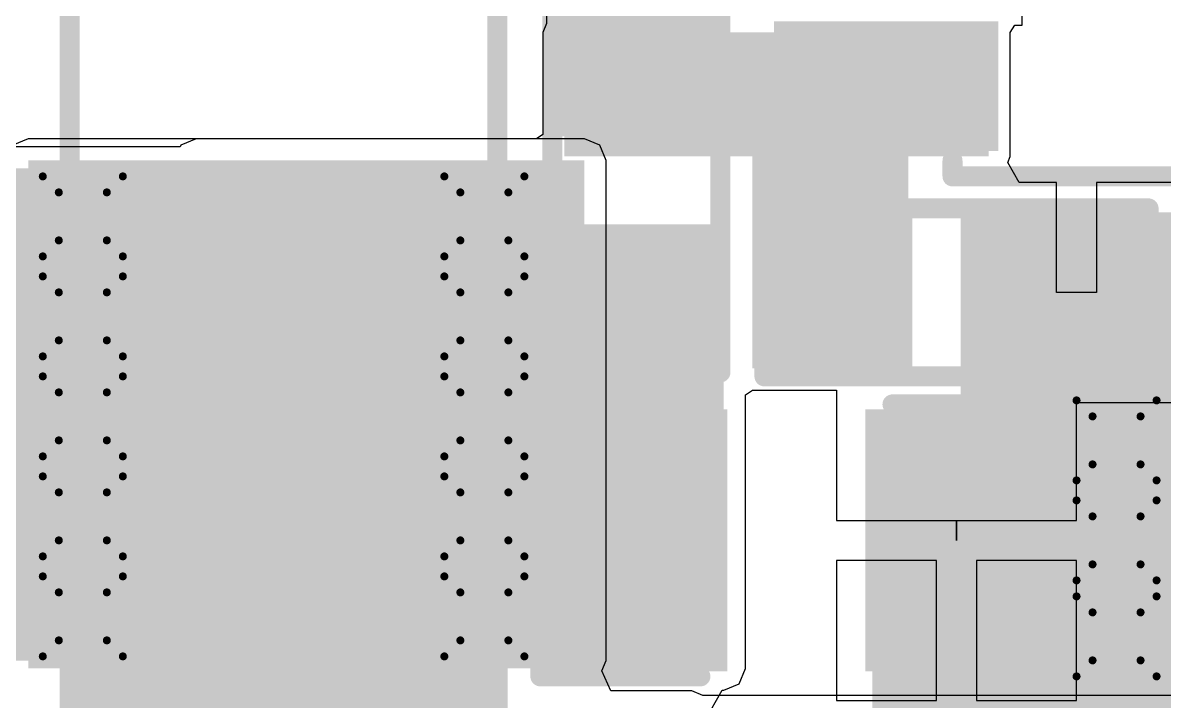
# Model space of a CAD drawing. Header units: inches. Extents: x -0.3 to 9.9, y -0.4 to 5.
# Drawn here: x 0.7167 to 1.0019, y 0.4068 to 0.5764 of the extents above; entities that cross this region are included whole.
import ezdxf

# ---------------------------------------------------------------- set-up
doc = ezdxf.new("R2010")
doc.units = ezdxf.units.IN
doc.header["$MEASUREMENT"] = 0
for name, color, linetype in [('Bottom Layer', 5, 'Continuous'), ('Bottom Solder', 6, 'Continuous'), ('Drill Drawing', 1, 'Continuous'), ('Top Layer', 1, 'Continuous'), ('Top Overlay', 2, 'Continuous'), ('Top Paste', 8, 'Continuous'), ('Top Solder', 216, 'Continuous'), ('Via Holes', 16, 'Continuous')]:
    doc.layers.add(name, color=color, linetype=linetype)

# ---------------------------------------------------------------- blocks, each defined once
blk = doc.blocks.new('C___0805_43')
at = {"layer": 'Top Layer'}
for points in [[(-0.06, 0.03), (-0.02, 0.03), (-0.02, -0.03), (-0.06, -0.03)], [(0.02, 0.03), (0.06, 0.03), (0.06, -0.03), (0.02, -0.03)]]:
    blk.add_hatch(color=1, dxfattribs=at).paths.add_polyline_path(points)
at = {"layer": 'Top Paste'}
for points in [[(-0.06, 0.03), (-0.02, 0.03), (-0.02, -0.03), (-0.06, -0.03)], [(0.02, 0.03), (0.06, 0.03), (0.06, -0.03), (0.02, -0.03)]]:
    blk.add_hatch(color=8, dxfattribs=at).paths.add_polyline_path(points)
at = {"layer": 'Top Solder'}
for points in [[(-0.06276, 0.03276), (-0.01724, 0.03276), (-0.01724, -0.03276), (-0.06276, -0.03276)], [(0.01724, 0.03276), (0.06276, 0.03276), (0.06276, -0.03276), (0.01724, -0.03276)]]:
    blk.add_hatch(color=216, dxfattribs=at).paths.add_polyline_path(points)
at = {"layer": 'Top Overlay', "const_width": 0.005}
for points in [[(-0.024, 0.034), (-0.064, 0.034)], [(-0.064, 0.034), (-0.064, -0.034)], [(0.064, 0.034), (0.024, 0.034)], [(0.064, 0.034), (0.064, -0.034)], [(-0.024, -0.034), (-0.064, -0.034)], [(0.064, -0.034), (0.024, -0.034)]]:
    blk.add_lwpolyline(points, dxfattribs=at)
at = {"layer": 'Top Overlay', "const_width": 0.0025}
for points in [[(-0.06525, 0.034, 1), (-0.06275, 0.034, 1)], [(-0.06525, 0.034, 1), (-0.06275, 0.034, 1)], [(-0.02525, 0.034, 1), (-0.02275, 0.034, 1)], [(0.02275, 0.034, 1), (0.02525, 0.034, 1)], [(0.06275, 0.034, 1), (0.06525, 0.034, 1)], [(0.06275, 0.034, 1), (0.06525, 0.034, 1)], [(-0.06525, -0.034, 1), (-0.06275, -0.034, 1)], [(-0.06525, -0.034, 1), (-0.06275, -0.034, 1)], [(-0.02525, -0.034, 1), (-0.02275, -0.034, 1)], [(0.02275, -0.034, 1), (0.02525, -0.034, 1)], [(0.06275, -0.034, 1), (0.06525, -0.034, 1)], [(0.06275, -0.034, 1), (0.06525, -0.034, 1)]]:
    blk.add_lwpolyline(points, format="xyb", close=True, dxfattribs=at)
blk = doc.blocks.new('SOT_23_6_57')
at = {"layer": 'Top Layer'}
for points in [[(-0.07559, 0.04961), (-0.02756, 0.04961), (-0.02756, 0.0252), (-0.07559, 0.0252)], [(0.02756, 0.04961), (0.07559, 0.04961), (0.07559, 0.0252), (0.02756, 0.0252)], [(-0.07559, 0.0122), (-0.02756, 0.0122), (-0.02756, -0.0122), (-0.07559, -0.0122)], [(0.02756, 0.0122), (0.07559, 0.0122), (0.07559, -0.0122), (0.02756, -0.0122)], [(-0.07559, -0.0252), (-0.02756, -0.0252), (-0.02756, -0.04961), (-0.07559, -0.04961)], [(0.02756, -0.0252), (0.07559, -0.0252), (0.07559, -0.04961), (0.02756, -0.04961)]]:
    blk.add_hatch(color=1, dxfattribs=at).paths.add_polyline_path(points)
at = {"layer": 'Top Paste'}
for points in [[(-0.07559, 0.04961), (-0.02756, 0.04961), (-0.02756, 0.0252), (-0.07559, 0.0252)], [(0.02756, 0.04961), (0.07559, 0.04961), (0.07559, 0.0252), (0.02756, 0.0252)], [(-0.07559, 0.0122), (-0.02756, 0.0122), (-0.02756, -0.0122), (-0.07559, -0.0122)], [(0.02756, 0.0122), (0.07559, 0.0122), (0.07559, -0.0122), (0.02756, -0.0122)], [(-0.07559, -0.0252), (-0.02756, -0.0252), (-0.02756, -0.04961), (-0.07559, -0.04961)], [(0.02756, -0.0252), (0.07559, -0.0252), (0.07559, -0.04961), (0.02756, -0.04961)]]:
    blk.add_hatch(color=8, dxfattribs=at).paths.add_polyline_path(points)
at = {"layer": 'Top Solder'}
for points in [[(-0.07959, 0.05361), (-0.02356, 0.05361), (-0.02356, 0.0212), (-0.07959, 0.0212)], [(0.02356, 0.05361), (0.07959, 0.05361), (0.07959, 0.0212), (0.02356, 0.0212)], [(-0.07959, 0.0162), (-0.02356, 0.0162), (-0.02356, -0.0162), (-0.07959, -0.0162)], [(0.02356, 0.0162), (0.07959, 0.0162), (0.07959, -0.0162), (0.02356, -0.0162)], [(-0.07959, -0.0212), (-0.02356, -0.0212), (-0.02356, -0.05361), (-0.07959, -0.05361)], [(0.02356, -0.0212), (0.07959, -0.0212), (0.07959, -0.05361), (0.02356, -0.05361)]]:
    blk.add_hatch(color=216, dxfattribs=at).paths.add_polyline_path(points)
at = {"layer": 'Top Overlay', "const_width": 0.005}
for points in [[(-0.035, 0.06), (0.034, 0.06)], [(-0.035, 0.05606), (-0.035, 0.06)], [(0.034, 0.05606), (0.034, 0.06)], [(-0.086, 0.043), (-0.081, 0.038)], [(-0.086, 0.033), (-0.086, 0.043)], [(-0.086, 0.033), (-0.081, 0.038)], [(-0.035, -0.06), (-0.035, -0.05606)], [(0.034, -0.06), (0.034, -0.05606)], [(-0.035, -0.06), (0.034, -0.06)]]:
    blk.add_lwpolyline(points, dxfattribs=at)
at = {"layer": 'Top Overlay', "const_width": 0.0025}
for points in [[(-0.03625, 0.06, 1), (-0.03375, 0.06, 1)], [(-0.03625, 0.06, 1), (-0.03375, 0.06, 1)], [(0.03275, 0.06, 1), (0.03525, 0.06, 1)], [(0.03275, 0.06, 1), (0.03525, 0.06, 1)], [(-0.03625, 0.05606, 1), (-0.03375, 0.05606, 1)], [(0.03275, 0.05606, 1), (0.03525, 0.05606, 1)], [(-0.08725, 0.043, 1), (-0.08475, 0.043, 1)], [(-0.08725, 0.043, 1), (-0.08475, 0.043, 1)], [(-0.08225, 0.038, 1), (-0.07975, 0.038, 1)], [(-0.08225, 0.038, 1), (-0.07975, 0.038, 1)], [(-0.08725, 0.033, 1), (-0.08475, 0.033, 1)], [(-0.08725, 0.033, 1), (-0.08475, 0.033, 1)], [(-0.03625, -0.05606, 1), (-0.03375, -0.05606, 1)], [(0.03275, -0.05606, 1), (0.03525, -0.05606, 1)], [(-0.03625, -0.06, 1), (-0.03375, -0.06, 1)], [(-0.03625, -0.06, 1), (-0.03375, -0.06, 1)], [(0.03275, -0.06, 1), (0.03525, -0.06, 1)], [(0.03275, -0.06, 1), (0.03525, -0.06, 1)]]:
    blk.add_lwpolyline(points, format="xyb", close=True, dxfattribs=at)
blk = doc.blocks.new('R___0603_99')
at = {"layer": 'Top Layer'}
for points in [[(-0.015, 0.0175), (-0.015, -0.0175), (-0.045, -0.0175), (-0.045, 0.0175)], [(0.045, 0.0175), (0.045, -0.0175), (0.015, -0.0175), (0.015, 0.0175)]]:
    blk.add_hatch(color=1, dxfattribs=at).paths.add_polyline_path(points)
at = {"layer": 'Top Paste'}
for points in [[(-0.015, 0.0175), (-0.015, -0.0175), (-0.045, -0.0175), (-0.045, 0.0175)], [(0.045, 0.0175), (0.045, -0.0175), (0.015, -0.0175), (0.015, 0.0175)]]:
    blk.add_hatch(color=8, dxfattribs=at).paths.add_polyline_path(points)
at = {"layer": 'Top Solder'}
for points in [[(-0.011, 0.0215), (-0.011, -0.0215), (-0.049, -0.0215), (-0.049, 0.0215)], [(0.049, 0.0215), (0.049, -0.0215), (0.011, -0.0215), (0.011, 0.0215)]]:
    blk.add_hatch(color=216, dxfattribs=at).paths.add_polyline_path(points)
at = {"layer": 'Top Overlay', "const_width": 0.005}
for points in [[(0.048, 0.021), (-0.048, 0.021)], [(-0.048, 0.021), (-0.048, -0.021)], [(0.048, 0.021), (0.048, -0.021)], [(0.048, -0.021), (-0.048, -0.021)]]:
    blk.add_lwpolyline(points, dxfattribs=at)
at = {"layer": 'Top Overlay', "const_width": 0.0025}
for points in [[(-0.04925, 0.021, 1), (-0.04675, 0.021, 1)], [(-0.04925, 0.021, 1), (-0.04675, 0.021, 1)], [(0.04675, 0.021, 1), (0.04925, 0.021, 1)], [(0.04675, 0.021, 1), (0.04925, 0.021, 1)], [(-0.04925, -0.021, 1), (-0.04675, -0.021, 1)], [(-0.04925, -0.021, 1), (-0.04675, -0.021, 1)], [(0.04675, -0.021, 1), (0.04925, -0.021, 1)], [(0.04675, -0.021, 1), (0.04925, -0.021, 1)]]:
    blk.add_lwpolyline(points, format="xyb", close=True, dxfattribs=at)
blk = doc.blocks.new('R___0603_100')
at = {"layer": 'Top Layer'}
for points in [[(-0.015, 0.0175), (-0.015, -0.0175), (-0.045, -0.0175), (-0.045, 0.0175)], [(0.045, 0.0175), (0.045, -0.0175), (0.015, -0.0175), (0.015, 0.0175)]]:
    blk.add_hatch(color=1, dxfattribs=at).paths.add_polyline_path(points)
at = {"layer": 'Top Paste'}
for points in [[(-0.015, 0.0175), (-0.015, -0.0175), (-0.045, -0.0175), (-0.045, 0.0175)], [(0.045, 0.0175), (0.045, -0.0175), (0.015, -0.0175), (0.015, 0.0175)]]:
    blk.add_hatch(color=8, dxfattribs=at).paths.add_polyline_path(points)
at = {"layer": 'Top Solder'}
for points in [[(-0.011, 0.0215), (-0.011, -0.0215), (-0.049, -0.0215), (-0.049, 0.0215)], [(0.049, 0.0215), (0.049, -0.0215), (0.011, -0.0215), (0.011, 0.0215)]]:
    blk.add_hatch(color=216, dxfattribs=at).paths.add_polyline_path(points)
at = {"layer": 'Top Overlay', "const_width": 0.005}
for points in [[(0.048, 0.021), (-0.048, 0.021)], [(-0.048, -0.021), (-0.048, 0.021)], [(0.048, -0.021), (0.048, 0.021)], [(0.048, -0.021), (-0.048, -0.021)]]:
    blk.add_lwpolyline(points, dxfattribs=at)
at = {"layer": 'Top Overlay', "const_width": 0.0025}
for points in [[(-0.04925, 0.021, 1), (-0.04675, 0.021, 1)], [(-0.04925, 0.021, 1), (-0.04675, 0.021, 1)], [(0.04675, 0.021, 1), (0.04925, 0.021, 1)], [(0.04675, 0.021, 1), (0.04925, 0.021, 1)], [(-0.04925, -0.021, 1), (-0.04675, -0.021, 1)], [(-0.04925, -0.021, 1), (-0.04675, -0.021, 1)], [(0.04675, -0.021, 1), (0.04925, -0.021, 1)], [(0.04675, -0.021, 1), (0.04925, -0.021, 1)]]:
    blk.add_lwpolyline(points, format="xyb", close=True, dxfattribs=at)
blk = doc.blocks.new('SMA_162')
at = {"layer": 'Top Layer'}
for points in [[(-0.12795, 0.03346), (-0.02953, 0.03346), (-0.02953, -0.03346), (-0.12795, -0.03346)], [(0.02953, 0.03346), (0.12795, 0.03346), (0.12795, -0.03346), (0.02953, -0.03346)]]:
    blk.add_hatch(color=1, dxfattribs=at).paths.add_polyline_path(points)
at = {"layer": 'Top Overlay'}
for points in [[(-0.175, -0.05597), (-0.12906, -0.05597), (-0.12906, 0.05598), (-0.175, 0.05598)], [(-0.12992, 0.03638), (-0.1022, 0.03638), (-0.1022, 0.05598), (-0.12992, 0.05598)], [(-0.12992, -0.05598), (-0.1022, -0.05598), (-0.1022, -0.03638), (-0.12992, -0.03638)]]:
    blk.add_hatch(color=2, dxfattribs=at).paths.add_polyline_path(points)
at = {"layer": 'Top Paste'}
for points in [[(-0.12795, 0.03346), (-0.02953, 0.03346), (-0.02953, -0.03346), (-0.12795, -0.03346)], [(0.02953, 0.03346), (0.12795, 0.03346), (0.12795, -0.03346), (0.02953, -0.03346)]]:
    blk.add_hatch(color=8, dxfattribs=at).paths.add_polyline_path(points)
at = {"layer": 'Top Solder'}
for points in [[(-0.13195, 0.03746), (-0.02553, 0.03746), (-0.02553, -0.03746), (-0.13195, -0.03746)], [(0.02553, 0.03746), (0.13195, 0.03746), (0.13195, -0.03746), (0.02553, -0.03746)]]:
    blk.add_hatch(color=216, dxfattribs=at).paths.add_polyline_path(points)
at = {"layer": 'Top Overlay', "const_width": 0.005}
for points in [[(-0.10465, 0.05345), (0.08115, 0.05345)], [(0.08115, 0.05345), (0.08115, 0.03985)], [(0.08115, -0.03985), (0.08115, -0.05345)], [(-0.10465, -0.05345), (0.08115, -0.05345)]]:
    blk.add_lwpolyline(points, dxfattribs=at)
at = {"layer": 'Top Overlay', "const_width": 0.0025}
for points in [[(-0.1059, 0.05345, 1), (-0.1034, 0.05345, 1)], [(0.0799, 0.05345, 1), (0.0824, 0.05345, 1)], [(0.0799, 0.05345, 1), (0.0824, 0.05345, 1)], [(0.0799, 0.03985, 1), (0.0824, 0.03985, 1)], [(0.0799, -0.03985, 1), (0.0824, -0.03985, 1)], [(-0.1059, -0.05345, 1), (-0.1034, -0.05345, 1)], [(0.0799, -0.05345, 1), (0.0824, -0.05345, 1)], [(0.0799, -0.05345, 1), (0.0824, -0.05345, 1)]]:
    blk.add_lwpolyline(points, format="xyb", close=True, dxfattribs=at)

msp = doc.modelspace()

# ---------------------------------------------------------------- hatches: boundary and pattern name
at = {"layer": 'Bottom Layer'}
for points in [[(0.76, 0.41695), (0.857, 0.41695), (0.857, 0.542), (0.76, 0.542)], [(0.14782, 0.41695), (0.78082, 0.41695), (0.78082, 0.54), (0.14782, 0.54)]]:
    msp.add_hatch(color=5, dxfattribs=at).paths.add_polyline_path(points)
h = msp.add_hatch(color=5, dxfattribs=at)
edge = h.paths.add_edge_path()
edge.add_arc((0.73165, 0.528), 0.01181, 0, 360)
h = msp.add_hatch(color=5, dxfattribs=at)
edge = h.paths.add_edge_path()
edge.add_arc((0.832, 0.528), 0.01181, 0, 360)
h = msp.add_hatch(color=5, dxfattribs=at)
edge = h.paths.add_edge_path()
edge.add_arc((0.73165, 0.503), 0.01181, 0, 360)
h = msp.add_hatch(color=5, dxfattribs=at)
edge = h.paths.add_edge_path()
edge.add_arc((0.832, 0.503), 0.01181, 0, 360)
h = msp.add_hatch(color=5, dxfattribs=at)
edge = h.paths.add_edge_path()
edge.add_arc((0.73165, 0.478), 0.01181, 0, 360)
h = msp.add_hatch(color=5, dxfattribs=at)
edge = h.paths.add_edge_path()
edge.add_arc((0.832, 0.478), 0.01181, 0, 360)
h = msp.add_hatch(color=5, dxfattribs=at)
edge = h.paths.add_edge_path()
edge.add_arc((0.99, 0.472), 0.01181, 0, 360)
h = msp.add_hatch(color=5, dxfattribs=at)
edge = h.paths.add_edge_path()
edge.add_arc((0.73165, 0.453), 0.01181, 0, 360)
h = msp.add_hatch(color=5, dxfattribs=at)
edge = h.paths.add_edge_path()
edge.add_arc((0.832, 0.453), 0.01181, 0, 360)
h = msp.add_hatch(color=5, dxfattribs=at)
edge = h.paths.add_edge_path()
edge.add_arc((0.99, 0.447), 0.01181, 0, 360)
h = msp.add_hatch(color=5, dxfattribs=at)
edge = h.paths.add_edge_path()
edge.add_arc((0.73165, 0.428), 0.01181, 0, 360)
h = msp.add_hatch(color=5, dxfattribs=at)
edge = h.paths.add_edge_path()
edge.add_arc((0.832, 0.428), 0.01181, 0, 360)
h = msp.add_hatch(color=5, dxfattribs=at)
edge = h.paths.add_edge_path()
edge.add_arc((0.99, 0.423), 0.01181, 0, 360)
at = {"layer": 'Bottom Solder'}
h = msp.add_hatch(color=6, dxfattribs=at)
edge = h.paths.add_edge_path()
edge.add_arc((0.73165, 0.528), 0.00591, 0, 360)
h = msp.add_hatch(color=6, dxfattribs=at)
edge = h.paths.add_edge_path()
edge.add_arc((0.832, 0.528), 0.00591, 0, 360)
h = msp.add_hatch(color=6, dxfattribs=at)
edge = h.paths.add_edge_path()
edge.add_arc((0.73165, 0.503), 0.00591, 0, 360)
h = msp.add_hatch(color=6, dxfattribs=at)
edge = h.paths.add_edge_path()
edge.add_arc((0.832, 0.503), 0.00591, 0, 360)
h = msp.add_hatch(color=6, dxfattribs=at)
edge = h.paths.add_edge_path()
edge.add_arc((0.73165, 0.478), 0.00591, 0, 360)
h = msp.add_hatch(color=6, dxfattribs=at)
edge = h.paths.add_edge_path()
edge.add_arc((0.832, 0.478), 0.00591, 0, 360)
h = msp.add_hatch(color=6, dxfattribs=at)
edge = h.paths.add_edge_path()
edge.add_arc((0.99, 0.472), 0.00591, 0, 360)
h = msp.add_hatch(color=6, dxfattribs=at)
edge = h.paths.add_edge_path()
edge.add_arc((0.73165, 0.453), 0.00591, 0, 360)
h = msp.add_hatch(color=6, dxfattribs=at)
edge = h.paths.add_edge_path()
edge.add_arc((0.832, 0.453), 0.00591, 0, 360)
h = msp.add_hatch(color=6, dxfattribs=at)
edge = h.paths.add_edge_path()
edge.add_arc((0.99, 0.447), 0.00591, 0, 360)
h = msp.add_hatch(color=6, dxfattribs=at)
edge = h.paths.add_edge_path()
edge.add_arc((0.73165, 0.428), 0.00591, 0, 360)
h = msp.add_hatch(color=6, dxfattribs=at)
edge = h.paths.add_edge_path()
edge.add_arc((0.832, 0.428), 0.00591, 0, 360)
h = msp.add_hatch(color=6, dxfattribs=at)
edge = h.paths.add_edge_path()
edge.add_arc((0.99, 0.423), 0.00591, 0, 360)
at = {"layer": 'Top Layer'}
for points in [[(0.852, 0.543), (0.958, 0.543), (0.958, 0.574), (0.852, 0.574)], [(0.938, 0.49), (0.938, 0.574), (0.899, 0.574), (0.899, 0.49)], [(0.718, 0.514), (0.845, 0.514), (0.845, 0.542), (0.718, 0.542)], [(0.741, 0.483), (0.817, 0.483), (0.817, 0.542), (0.741, 0.542)], [(0.951, 0.409), (1.042, 0.409), (1.042, 0.529), (0.951, 0.529)], [(0.718, 0.415), (0.89182, 0.415), (0.89182, 0.525), (0.718, 0.525)], [(0.929, 0.479), (0.929, 0.332), (1.04195, 0.332), (1.04195, 0.479)]]:
    msp.add_hatch(color=1, dxfattribs=at).paths.add_polyline_path(points)
h = msp.add_hatch(color=1, dxfattribs=at)
edge = h.paths.add_edge_path()
edge.add_arc((0.73165, 0.528), 0.01181, 0, 360)
h = msp.add_hatch(color=1, dxfattribs=at)
edge = h.paths.add_edge_path()
edge.add_arc((0.832, 0.528), 0.01181, 0, 360)
h = msp.add_hatch(color=1, dxfattribs=at)
edge = h.paths.add_edge_path()
edge.add_arc((0.73165, 0.503), 0.01181, 0, 360)
h = msp.add_hatch(color=1, dxfattribs=at)
edge = h.paths.add_edge_path()
edge.add_arc((0.832, 0.503), 0.01181, 0, 360)
h = msp.add_hatch(color=1, dxfattribs=at)
edge = h.paths.add_edge_path()
edge.add_arc((0.73165, 0.478), 0.01181, 0, 360)
h = msp.add_hatch(color=1, dxfattribs=at)
edge = h.paths.add_edge_path()
edge.add_arc((0.832, 0.478), 0.01181, 0, 360)
h = msp.add_hatch(color=1, dxfattribs=at)
edge = h.paths.add_edge_path()
edge.add_arc((0.99, 0.472), 0.01181, 0, 360)
h = msp.add_hatch(color=1, dxfattribs=at)
edge = h.paths.add_edge_path()
edge.add_arc((0.73165, 0.453), 0.01181, 0, 360)
h = msp.add_hatch(color=1, dxfattribs=at)
edge = h.paths.add_edge_path()
edge.add_arc((0.832, 0.453), 0.01181, 0, 360)
h = msp.add_hatch(color=1, dxfattribs=at)
edge = h.paths.add_edge_path()
edge.add_arc((0.99, 0.447), 0.01181, 0, 360)
h = msp.add_hatch(color=1, dxfattribs=at)
edge = h.paths.add_edge_path()
edge.add_arc((0.73165, 0.428), 0.01181, 0, 360)
h = msp.add_hatch(color=1, dxfattribs=at)
edge = h.paths.add_edge_path()
edge.add_arc((0.832, 0.428), 0.01181, 0, 360)
h = msp.add_hatch(color=1, dxfattribs=at)
edge = h.paths.add_edge_path()
edge.add_arc((0.99, 0.423), 0.01181, 0, 360)
at = {"layer": 'Top Solder'}
h = msp.add_hatch(color=216, dxfattribs=at)
edge = h.paths.add_edge_path()
edge.add_arc((0.73165, 0.528), 0.00591, 0, 360)
h = msp.add_hatch(color=216, dxfattribs=at)
edge = h.paths.add_edge_path()
edge.add_arc((0.832, 0.528), 0.00591, 0, 360)
h = msp.add_hatch(color=216, dxfattribs=at)
edge = h.paths.add_edge_path()
edge.add_arc((0.73165, 0.503), 0.00591, 0, 360)
h = msp.add_hatch(color=216, dxfattribs=at)
edge = h.paths.add_edge_path()
edge.add_arc((0.832, 0.503), 0.00591, 0, 360)
h = msp.add_hatch(color=216, dxfattribs=at)
edge = h.paths.add_edge_path()
edge.add_arc((0.73165, 0.478), 0.00591, 0, 360)
h = msp.add_hatch(color=216, dxfattribs=at)
edge = h.paths.add_edge_path()
edge.add_arc((0.832, 0.478), 0.00591, 0, 360)
h = msp.add_hatch(color=216, dxfattribs=at)
edge = h.paths.add_edge_path()
edge.add_arc((0.99, 0.472), 0.00591, 0, 360)
h = msp.add_hatch(color=216, dxfattribs=at)
edge = h.paths.add_edge_path()
edge.add_arc((0.73165, 0.453), 0.00591, 0, 360)
h = msp.add_hatch(color=216, dxfattribs=at)
edge = h.paths.add_edge_path()
edge.add_arc((0.832, 0.453), 0.00591, 0, 360)
h = msp.add_hatch(color=216, dxfattribs=at)
edge = h.paths.add_edge_path()
edge.add_arc((0.99, 0.447), 0.00591, 0, 360)
h = msp.add_hatch(color=216, dxfattribs=at)
edge = h.paths.add_edge_path()
edge.add_arc((0.73165, 0.428), 0.00591, 0, 360)
h = msp.add_hatch(color=216, dxfattribs=at)
edge = h.paths.add_edge_path()
edge.add_arc((0.832, 0.428), 0.00591, 0, 360)
h = msp.add_hatch(color=216, dxfattribs=at)
edge = h.paths.add_edge_path()
edge.add_arc((0.99, 0.423), 0.00591, 0, 360)
at = {"layer": 'Via Holes'}
h = msp.add_hatch(color=7, dxfattribs=at)
edge = h.paths.add_edge_path()
edge.add_arc((0.73165, 0.528), 0.00591, 0, 360)
h = msp.add_hatch(color=7, dxfattribs=at)
edge = h.paths.add_edge_path()
edge.add_arc((0.832, 0.528), 0.00591, 0, 360)
h = msp.add_hatch(color=7, dxfattribs=at)
edge = h.paths.add_edge_path()
edge.add_arc((0.73165, 0.503), 0.00591, 0, 360)
h = msp.add_hatch(color=7, dxfattribs=at)
edge = h.paths.add_edge_path()
edge.add_arc((0.832, 0.503), 0.00591, 0, 360)
h = msp.add_hatch(color=7, dxfattribs=at)
edge = h.paths.add_edge_path()
edge.add_arc((0.73165, 0.478), 0.00591, 0, 360)
h = msp.add_hatch(color=7, dxfattribs=at)
edge = h.paths.add_edge_path()
edge.add_arc((0.832, 0.478), 0.00591, 0, 360)
h = msp.add_hatch(color=7, dxfattribs=at)
edge = h.paths.add_edge_path()
edge.add_arc((0.99, 0.472), 0.00591, 0, 360)
h = msp.add_hatch(color=7, dxfattribs=at)
edge = h.paths.add_edge_path()
edge.add_arc((0.73165, 0.453), 0.00591, 0, 360)
h = msp.add_hatch(color=7, dxfattribs=at)
edge = h.paths.add_edge_path()
edge.add_arc((0.832, 0.453), 0.00591, 0, 360)
h = msp.add_hatch(color=7, dxfattribs=at)
edge = h.paths.add_edge_path()
edge.add_arc((0.99, 0.447), 0.00591, 0, 360)
h = msp.add_hatch(color=7, dxfattribs=at)
edge = h.paths.add_edge_path()
edge.add_arc((0.73165, 0.428), 0.00591, 0, 360)
h = msp.add_hatch(color=7, dxfattribs=at)
edge = h.paths.add_edge_path()
edge.add_arc((0.832, 0.428), 0.00591, 0, 360)
h = msp.add_hatch(color=7, dxfattribs=at)
edge = h.paths.add_edge_path()
edge.add_arc((0.99, 0.423), 0.00591, 0, 360)

# ---------------------------------------------------------------- linework, layer by layer
at = {"layer": 'Bottom Layer'}
for p, q in [((0.756, 0.54541), (0.705, 0.54541)), ((0.75617, 0.54583), (0.756, 0.54541)), ((0.76, 0.54741), (0.75617, 0.54583)), ((0.857, 0.54741), (0.76, 0.54741)), ((0.86083, 0.54583), (0.857, 0.54741)), ((0.86241, 0.542), (0.86083, 0.54583)), ((0.86241, 0.41695), (0.86241, 0.542)), ((0.86134, 0.41436), (0.86241, 0.41695)), ((0.8636, 0.40936), (0.86134, 0.41436)), ((0.88382, 0.40936), (0.8636, 0.40936)), ((0.88661, 0.40821), (0.88382, 0.40936)), ((1.02541, 0.40821), (0.88661, 0.40821))]:
    msp.add_line(p, q, dxfattribs=at)
at = {"layer": 'Drill Drawing', "const_width": 0.002}
for points in [[(0.72165, 0.538), (0.74165, 0.538)], [(0.72165, 0.518), (0.72165, 0.538)], [(0.74165, 0.518), (0.74165, 0.538)], [(0.822, 0.538), (0.842, 0.538)], [(0.822, 0.518), (0.822, 0.538)], [(0.842, 0.518), (0.842, 0.538)], [(0.72565, 0.534), (0.73765, 0.534)], [(0.72565, 0.522), (0.72565, 0.534)], [(0.73765, 0.522), (0.73765, 0.534)], [(0.826, 0.534), (0.838, 0.534)], [(0.826, 0.522), (0.826, 0.534)], [(0.838, 0.522), (0.838, 0.534)], [(0.72565, 0.522), (0.73765, 0.522)], [(0.826, 0.522), (0.838, 0.522)], [(0.72165, 0.518), (0.74165, 0.518)], [(0.822, 0.518), (0.842, 0.518)], [(0.72165, 0.513), (0.74165, 0.513)], [(0.72165, 0.493), (0.72165, 0.513)], [(0.74165, 0.493), (0.74165, 0.513)], [(0.822, 0.513), (0.842, 0.513)], [(0.822, 0.493), (0.822, 0.513)], [(0.842, 0.493), (0.842, 0.513)], [(0.72565, 0.509), (0.73765, 0.509)], [(0.72565, 0.497), (0.72565, 0.509)], [(0.73765, 0.497), (0.73765, 0.509)], [(0.826, 0.509), (0.838, 0.509)], [(0.826, 0.497), (0.826, 0.509)], [(0.838, 0.497), (0.838, 0.509)], [(0.72565, 0.497), (0.73765, 0.497)], [(0.826, 0.497), (0.838, 0.497)], [(0.72165, 0.493), (0.74165, 0.493)], [(0.822, 0.493), (0.842, 0.493)], [(0.72165, 0.488), (0.74165, 0.488)], [(0.72165, 0.468), (0.72165, 0.488)], [(0.74165, 0.468), (0.74165, 0.488)], [(0.822, 0.488), (0.842, 0.488)], [(0.822, 0.468), (0.822, 0.488)], [(0.842, 0.468), (0.842, 0.488)], [(0.72565, 0.484), (0.73765, 0.484)], [(0.72565, 0.472), (0.72565, 0.484)], [(0.73765, 0.472), (0.73765, 0.484)], [(0.826, 0.484), (0.838, 0.484)], [(0.826, 0.472), (0.826, 0.484)], [(0.838, 0.472), (0.838, 0.484)], [(0.98, 0.482), (1, 0.482)], [(0.98, 0.462), (0.98, 0.482)], [(1, 0.462), (1, 0.482)], [(0.984, 0.478), (0.996, 0.478)], [(0.984, 0.466), (0.984, 0.478)], [(0.996, 0.466), (0.996, 0.478)], [(0.72565, 0.472), (0.73765, 0.472)], [(0.826, 0.472), (0.838, 0.472)], [(0.72165, 0.468), (0.74165, 0.468)], [(0.822, 0.468), (0.842, 0.468)], [(0.984, 0.466), (0.996, 0.466)], [(0.72165, 0.463), (0.74165, 0.463)], [(0.72165, 0.443), (0.72165, 0.463)], [(0.74165, 0.443), (0.74165, 0.463)], [(0.822, 0.463), (0.842, 0.463)], [(0.822, 0.443), (0.822, 0.463)], [(0.842, 0.443), (0.842, 0.463)], [(0.98, 0.462), (1, 0.462)], [(0.72565, 0.459), (0.73765, 0.459)], [(0.72565, 0.447), (0.72565, 0.459)], [(0.73765, 0.447), (0.73765, 0.459)], [(0.826, 0.459), (0.838, 0.459)], [(0.826, 0.447), (0.826, 0.459)], [(0.838, 0.447), (0.838, 0.459)], [(0.98, 0.457), (1, 0.457)], [(0.98, 0.437), (0.98, 0.457)], [(1, 0.437), (1, 0.457)], [(0.984, 0.453), (0.996, 0.453)], [(0.984, 0.441), (0.984, 0.453)], [(0.996, 0.441), (0.996, 0.453)], [(0.72565, 0.447), (0.73765, 0.447)], [(0.826, 0.447), (0.838, 0.447)], [(0.72165, 0.443), (0.74165, 0.443)], [(0.822, 0.443), (0.842, 0.443)], [(0.984, 0.441), (0.996, 0.441)], [(0.72165, 0.438), (0.74165, 0.438)], [(0.72165, 0.418), (0.72165, 0.438)], [(0.74165, 0.418), (0.74165, 0.438)], [(0.822, 0.438), (0.842, 0.438)], [(0.822, 0.418), (0.822, 0.438)], [(0.842, 0.418), (0.842, 0.438)], [(0.98, 0.437), (1, 0.437)], [(0.72565, 0.434), (0.73765, 0.434)], [(0.72565, 0.422), (0.72565, 0.434)], [(0.73765, 0.422), (0.73765, 0.434)], [(0.826, 0.434), (0.838, 0.434)], [(0.826, 0.422), (0.826, 0.434)], [(0.838, 0.422), (0.838, 0.434)], [(0.98, 0.433), (1, 0.433)], [(0.98, 0.413), (0.98, 0.433)], [(1, 0.413), (1, 0.433)], [(0.984, 0.429), (0.996, 0.429)], [(0.984, 0.417), (0.984, 0.429)], [(0.996, 0.417), (0.996, 0.429)], [(0.72565, 0.422), (0.73765, 0.422)], [(0.826, 0.422), (0.838, 0.422)], [(0.72165, 0.418), (0.74165, 0.418)], [(0.822, 0.418), (0.842, 0.418)], [(0.984, 0.417), (0.996, 0.417)], [(0.98, 0.413), (1, 0.413)]]:
    msp.add_lwpolyline(points, dxfattribs=at)
at = {"layer": 'Drill Drawing', "const_width": 0.001}
for points in [[(0.72115, 0.538, 1), (0.72215, 0.538, 1)], [(0.72115, 0.538, 1), (0.72215, 0.538, 1)], [(0.74115, 0.538, 1), (0.74215, 0.538, 1)], [(0.74115, 0.538, 1), (0.74215, 0.538, 1)], [(0.8215, 0.538, 1), (0.8225, 0.538, 1)], [(0.8215, 0.538, 1), (0.8225, 0.538, 1)], [(0.8415, 0.538, 1), (0.8425, 0.538, 1)], [(0.8415, 0.538, 1), (0.8425, 0.538, 1)], [(0.72515, 0.534, 1), (0.72615, 0.534, 1)], [(0.72515, 0.534, 1), (0.72615, 0.534, 1)], [(0.73715, 0.534, 1), (0.73815, 0.534, 1)], [(0.73715, 0.534, 1), (0.73815, 0.534, 1)], [(0.8255, 0.534, 1), (0.8265, 0.534, 1)], [(0.8255, 0.534, 1), (0.8265, 0.534, 1)], [(0.8375, 0.534, 1), (0.8385, 0.534, 1)], [(0.8375, 0.534, 1), (0.8385, 0.534, 1)], [(0.72515, 0.522, 1), (0.72615, 0.522, 1)], [(0.72515, 0.522, 1), (0.72615, 0.522, 1)], [(0.73715, 0.522, 1), (0.73815, 0.522, 1)], [(0.73715, 0.522, 1), (0.73815, 0.522, 1)], [(0.8255, 0.522, 1), (0.8265, 0.522, 1)], [(0.8255, 0.522, 1), (0.8265, 0.522, 1)], [(0.8375, 0.522, 1), (0.8385, 0.522, 1)], [(0.8375, 0.522, 1), (0.8385, 0.522, 1)], [(0.72115, 0.518, 1), (0.72215, 0.518, 1)], [(0.72115, 0.518, 1), (0.72215, 0.518, 1)], [(0.74115, 0.518, 1), (0.74215, 0.518, 1)], [(0.74115, 0.518, 1), (0.74215, 0.518, 1)], [(0.8215, 0.518, 1), (0.8225, 0.518, 1)], [(0.8215, 0.518, 1), (0.8225, 0.518, 1)], [(0.8415, 0.518, 1), (0.8425, 0.518, 1)], [(0.8415, 0.518, 1), (0.8425, 0.518, 1)], [(0.72115, 0.513, 1), (0.72215, 0.513, 1)], [(0.72115, 0.513, 1), (0.72215, 0.513, 1)], [(0.74115, 0.513, 1), (0.74215, 0.513, 1)], [(0.74115, 0.513, 1), (0.74215, 0.513, 1)], [(0.8215, 0.513, 1), (0.8225, 0.513, 1)], [(0.8215, 0.513, 1), (0.8225, 0.513, 1)], [(0.8415, 0.513, 1), (0.8425, 0.513, 1)], [(0.8415, 0.513, 1), (0.8425, 0.513, 1)], [(0.72515, 0.509, 1), (0.72615, 0.509, 1)], [(0.72515, 0.509, 1), (0.72615, 0.509, 1)], [(0.73715, 0.509, 1), (0.73815, 0.509, 1)], [(0.73715, 0.509, 1), (0.73815, 0.509, 1)], [(0.8255, 0.509, 1), (0.8265, 0.509, 1)], [(0.8255, 0.509, 1), (0.8265, 0.509, 1)], [(0.8375, 0.509, 1), (0.8385, 0.509, 1)], [(0.8375, 0.509, 1), (0.8385, 0.509, 1)], [(0.72515, 0.497, 1), (0.72615, 0.497, 1)], [(0.72515, 0.497, 1), (0.72615, 0.497, 1)], [(0.73715, 0.497, 1), (0.73815, 0.497, 1)], [(0.73715, 0.497, 1), (0.73815, 0.497, 1)], [(0.8255, 0.497, 1), (0.8265, 0.497, 1)], [(0.8255, 0.497, 1), (0.8265, 0.497, 1)], [(0.8375, 0.497, 1), (0.8385, 0.497, 1)], [(0.8375, 0.497, 1), (0.8385, 0.497, 1)], [(0.72115, 0.493, 1), (0.72215, 0.493, 1)], [(0.72115, 0.493, 1), (0.72215, 0.493, 1)], [(0.74115, 0.493, 1), (0.74215, 0.493, 1)], [(0.74115, 0.493, 1), (0.74215, 0.493, 1)], [(0.8215, 0.493, 1), (0.8225, 0.493, 1)], [(0.8215, 0.493, 1), (0.8225, 0.493, 1)], [(0.8415, 0.493, 1), (0.8425, 0.493, 1)], [(0.8415, 0.493, 1), (0.8425, 0.493, 1)], [(0.72115, 0.488, 1), (0.72215, 0.488, 1)], [(0.72115, 0.488, 1), (0.72215, 0.488, 1)], [(0.74115, 0.488, 1), (0.74215, 0.488, 1)], [(0.74115, 0.488, 1), (0.74215, 0.488, 1)], [(0.8215, 0.488, 1), (0.8225, 0.488, 1)], [(0.8215, 0.488, 1), (0.8225, 0.488, 1)], [(0.8415, 0.488, 1), (0.8425, 0.488, 1)], [(0.8415, 0.488, 1), (0.8425, 0.488, 1)], [(0.72515, 0.484, 1), (0.72615, 0.484, 1)], [(0.72515, 0.484, 1), (0.72615, 0.484, 1)], [(0.73715, 0.484, 1), (0.73815, 0.484, 1)], [(0.73715, 0.484, 1), (0.73815, 0.484, 1)], [(0.8255, 0.484, 1), (0.8265, 0.484, 1)], [(0.8255, 0.484, 1), (0.8265, 0.484, 1)], [(0.8375, 0.484, 1), (0.8385, 0.484, 1)], [(0.8375, 0.484, 1), (0.8385, 0.484, 1)], [(0.9795, 0.482, 1), (0.9805, 0.482, 1)], [(0.9795, 0.482, 1), (0.9805, 0.482, 1)], [(0.9995, 0.482, 1), (1.0005, 0.482, 1)], [(0.9995, 0.482, 1), (1.0005, 0.482, 1)], [(0.9835, 0.478, 1), (0.9845, 0.478, 1)], [(0.9835, 0.478, 1), (0.9845, 0.478, 1)], [(0.9955, 0.478, 1), (0.9965, 0.478, 1)], [(0.9955, 0.478, 1), (0.9965, 0.478, 1)], [(0.72515, 0.472, 1), (0.72615, 0.472, 1)], [(0.72515, 0.472, 1), (0.72615, 0.472, 1)], [(0.73715, 0.472, 1), (0.73815, 0.472, 1)], [(0.73715, 0.472, 1), (0.73815, 0.472, 1)], [(0.8255, 0.472, 1), (0.8265, 0.472, 1)], [(0.8255, 0.472, 1), (0.8265, 0.472, 1)], [(0.8375, 0.472, 1), (0.8385, 0.472, 1)], [(0.8375, 0.472, 1), (0.8385, 0.472, 1)], [(0.72115, 0.468, 1), (0.72215, 0.468, 1)], [(0.72115, 0.468, 1), (0.72215, 0.468, 1)], [(0.74115, 0.468, 1), (0.74215, 0.468, 1)], [(0.74115, 0.468, 1), (0.74215, 0.468, 1)], [(0.8215, 0.468, 1), (0.8225, 0.468, 1)], [(0.8215, 0.468, 1), (0.8225, 0.468, 1)], [(0.8415, 0.468, 1), (0.8425, 0.468, 1)], [(0.8415, 0.468, 1), (0.8425, 0.468, 1)], [(0.9835, 0.466, 1), (0.9845, 0.466, 1)], [(0.9835, 0.466, 1), (0.9845, 0.466, 1)], [(0.9955, 0.466, 1), (0.9965, 0.466, 1)], [(0.9955, 0.466, 1), (0.9965, 0.466, 1)], [(0.72115, 0.463, 1), (0.72215, 0.463, 1)], [(0.72115, 0.463, 1), (0.72215, 0.463, 1)], [(0.74115, 0.463, 1), (0.74215, 0.463, 1)], [(0.74115, 0.463, 1), (0.74215, 0.463, 1)], [(0.8215, 0.463, 1), (0.8225, 0.463, 1)], [(0.8215, 0.463, 1), (0.8225, 0.463, 1)], [(0.8415, 0.463, 1), (0.8425, 0.463, 1)], [(0.8415, 0.463, 1), (0.8425, 0.463, 1)], [(0.9795, 0.462, 1), (0.9805, 0.462, 1)], [(0.9795, 0.462, 1), (0.9805, 0.462, 1)], [(0.9995, 0.462, 1), (1.0005, 0.462, 1)], [(0.9995, 0.462, 1), (1.0005, 0.462, 1)], [(0.72515, 0.459, 1), (0.72615, 0.459, 1)], [(0.72515, 0.459, 1), (0.72615, 0.459, 1)], [(0.73715, 0.459, 1), (0.73815, 0.459, 1)], [(0.73715, 0.459, 1), (0.73815, 0.459, 1)], [(0.8255, 0.459, 1), (0.8265, 0.459, 1)], [(0.8255, 0.459, 1), (0.8265, 0.459, 1)], [(0.8375, 0.459, 1), (0.8385, 0.459, 1)], [(0.8375, 0.459, 1), (0.8385, 0.459, 1)], [(0.9795, 0.457, 1), (0.9805, 0.457, 1)], [(0.9795, 0.457, 1), (0.9805, 0.457, 1)], [(0.9995, 0.457, 1), (1.0005, 0.457, 1)], [(0.9995, 0.457, 1), (1.0005, 0.457, 1)], [(0.9835, 0.453, 1), (0.9845, 0.453, 1)], [(0.9835, 0.453, 1), (0.9845, 0.453, 1)], [(0.9955, 0.453, 1), (0.9965, 0.453, 1)], [(0.9955, 0.453, 1), (0.9965, 0.453, 1)], [(0.72515, 0.447, 1), (0.72615, 0.447, 1)], [(0.72515, 0.447, 1), (0.72615, 0.447, 1)], [(0.73715, 0.447, 1), (0.73815, 0.447, 1)], [(0.73715, 0.447, 1), (0.73815, 0.447, 1)], [(0.8255, 0.447, 1), (0.8265, 0.447, 1)], [(0.8255, 0.447, 1), (0.8265, 0.447, 1)], [(0.8375, 0.447, 1), (0.8385, 0.447, 1)], [(0.8375, 0.447, 1), (0.8385, 0.447, 1)], [(0.72115, 0.443, 1), (0.72215, 0.443, 1)], [(0.72115, 0.443, 1), (0.72215, 0.443, 1)], [(0.74115, 0.443, 1), (0.74215, 0.443, 1)], [(0.74115, 0.443, 1), (0.74215, 0.443, 1)], [(0.8215, 0.443, 1), (0.8225, 0.443, 1)], [(0.8215, 0.443, 1), (0.8225, 0.443, 1)], [(0.8415, 0.443, 1), (0.8425, 0.443, 1)], [(0.8415, 0.443, 1), (0.8425, 0.443, 1)], [(0.9835, 0.441, 1), (0.9845, 0.441, 1)], [(0.9835, 0.441, 1), (0.9845, 0.441, 1)], [(0.9955, 0.441, 1), (0.9965, 0.441, 1)], [(0.9955, 0.441, 1), (0.9965, 0.441, 1)], [(0.72115, 0.438, 1), (0.72215, 0.438, 1)], [(0.72115, 0.438, 1), (0.72215, 0.438, 1)], [(0.74115, 0.438, 1), (0.74215, 0.438, 1)], [(0.74115, 0.438, 1), (0.74215, 0.438, 1)], [(0.8215, 0.438, 1), (0.8225, 0.438, 1)], [(0.8215, 0.438, 1), (0.8225, 0.438, 1)], [(0.8415, 0.438, 1), (0.8425, 0.438, 1)], [(0.8415, 0.438, 1), (0.8425, 0.438, 1)], [(0.9795, 0.437, 1), (0.9805, 0.437, 1)], [(0.9795, 0.437, 1), (0.9805, 0.437, 1)], [(0.9995, 0.437, 1), (1.0005, 0.437, 1)], [(0.9995, 0.437, 1), (1.0005, 0.437, 1)], [(0.72515, 0.434, 1), (0.72615, 0.434, 1)], [(0.72515, 0.434, 1), (0.72615, 0.434, 1)], [(0.73715, 0.434, 1), (0.73815, 0.434, 1)], [(0.73715, 0.434, 1), (0.73815, 0.434, 1)], [(0.8255, 0.434, 1), (0.8265, 0.434, 1)], [(0.8255, 0.434, 1), (0.8265, 0.434, 1)], [(0.8375, 0.434, 1), (0.8385, 0.434, 1)], [(0.8375, 0.434, 1), (0.8385, 0.434, 1)], [(0.9795, 0.433, 1), (0.9805, 0.433, 1)], [(0.9795, 0.433, 1), (0.9805, 0.433, 1)], [(0.9995, 0.433, 1), (1.0005, 0.433, 1)], [(0.9995, 0.433, 1), (1.0005, 0.433, 1)], [(0.9835, 0.429, 1), (0.9845, 0.429, 1)], [(0.9835, 0.429, 1), (0.9845, 0.429, 1)], [(0.9955, 0.429, 1), (0.9965, 0.429, 1)], [(0.9955, 0.429, 1), (0.9965, 0.429, 1)], [(0.72515, 0.422, 1), (0.72615, 0.422, 1)], [(0.72515, 0.422, 1), (0.72615, 0.422, 1)], [(0.73715, 0.422, 1), (0.73815, 0.422, 1)], [(0.73715, 0.422, 1), (0.73815, 0.422, 1)], [(0.8255, 0.422, 1), (0.8265, 0.422, 1)], [(0.8255, 0.422, 1), (0.8265, 0.422, 1)], [(0.8375, 0.422, 1), (0.8385, 0.422, 1)], [(0.8375, 0.422, 1), (0.8385, 0.422, 1)], [(0.72115, 0.418, 1), (0.72215, 0.418, 1)], [(0.72115, 0.418, 1), (0.72215, 0.418, 1)], [(0.74115, 0.418, 1), (0.74215, 0.418, 1)], [(0.74115, 0.418, 1), (0.74215, 0.418, 1)], [(0.8215, 0.418, 1), (0.8225, 0.418, 1)], [(0.8215, 0.418, 1), (0.8225, 0.418, 1)], [(0.8415, 0.418, 1), (0.8425, 0.418, 1)], [(0.8415, 0.418, 1), (0.8425, 0.418, 1)], [(0.9835, 0.417, 1), (0.9845, 0.417, 1)], [(0.9835, 0.417, 1), (0.9845, 0.417, 1)], [(0.9955, 0.417, 1), (0.9965, 0.417, 1)], [(0.9955, 0.417, 1), (0.9965, 0.417, 1)], [(0.9795, 0.413, 1), (0.9805, 0.413, 1)], [(0.9795, 0.413, 1), (0.9805, 0.413, 1)], [(0.9995, 0.413, 1), (1.0005, 0.413, 1)], [(0.9995, 0.413, 1), (1.0005, 0.413, 1)]]:
    msp.add_lwpolyline(points, format="xyb", close=True, dxfattribs=at)
at = {"layer": 'Top Layer'}
for p, q in [((0.96644, 0.5758), (0.96644, 0.593)), ((0.8475, 0.587), (0.8475, 0.5762)), ((0.8475, 0.5762), (0.84659, 0.574)), ((0.84659, 0.574), (0.84659, 0.54847)), ((0.96341, 0.574), (0.96461, 0.5758)), ((0.96341, 0.543), (0.96341, 0.574)), ((0.96461, 0.5758), (0.96644, 0.5758)), ((0.84659, 0.54847), (0.845, 0.54741)), ((0.718, 0.54741), (0.71417, 0.54583)), ((0.845, 0.54741), (0.718, 0.54741)), ((0.96279, 0.5415), (0.96341, 0.543)), ((0.96569, 0.5365), (0.96279, 0.5415)), ((0.975, 0.5365), (0.96569, 0.5365)), ((0.975, 0.509), (0.975, 0.5365)), ((1.018, 0.5365), (0.985, 0.5365)), ((0.985, 0.5365), (0.985, 0.509)), ((0.985, 0.509), (0.975, 0.509)), ((0.89723, 0.48341), (0.899, 0.48459)), ((0.89723, 0.415), (0.89723, 0.48341)), ((0.899, 0.48459), (0.92, 0.48459)), ((0.92, 0.48459), (0.92, 0.452)), ((0.98, 0.452), (0.98, 0.4815)), ((0.98, 0.4815), (1.018, 0.4815)), ((0.92, 0.452), (0.95, 0.452)), ((0.95, 0.452), (0.95, 0.447)), ((0.95, 0.447), (0.95, 0.452)), ((0.95, 0.452), (0.98, 0.452)), ((0.95, 0.447), (0.95, 0.447)), ((0.945, 0.442), (0.92, 0.442)), ((0.92, 0.442), (0.92, 0.407)), ((0.945, 0.407), (0.945, 0.442)), ((0.98, 0.442), (0.955, 0.442)), ((0.955, 0.442), (0.955, 0.407)), ((0.98, 0.407), (0.98, 0.442)), ((0.89565, 0.41117), (0.89723, 0.415)), ((0.89182, 0.40959), (0.89565, 0.41117)), ((0.88858, 0.40459), (0.89142, 0.40959)), ((0.89142, 0.40959), (0.89182, 0.40959)), ((0.92, 0.407), (0.945, 0.407)), ((0.955, 0.407), (0.98, 0.407))]:
    msp.add_line(p, q, dxfattribs=at)
at = {"layer": 'Top Layer', "const_width": 0.03}
msp.add_lwpolyline([(0.98, 0.509), (1.023, 0.509)], dxfattribs=at)
at = {"layer": 'Top Layer', "const_width": 0.015}
msp.add_lwpolyline([(0.9725, 0.509, 1), (0.9875, 0.509, 1)], format="xyb", close=True, dxfattribs=at)
at = {"layer": 'Top Overlay', "const_width": 0.01}
msp.add_lwpolyline([(0.989, 0.484), (1.012, 0.461)], dxfattribs=at)
at = {"layer": 'Top Overlay', "const_width": 0.005}
msp.add_lwpolyline([(0.9865, 0.484, 1), (0.9915, 0.484, 1)], format="xyb", close=True, dxfattribs=at)

# ---------------------------------------------------------------- block references
for name, p, rotation in [('SMA_162', (0.78182, 0.56195), 90), ('R___0603_100', (0.87, 0.537), 270), ('R___0603_99', (0.95, 0.509), 180), ('C___0805_43', (0.91, 0.447), 180)]:
    msp.add_blockref(name, p, dxfattribs=dict(rotation=rotation))
msp.add_blockref('SOT_23_6_57', (0.984, 0.598))

doc.saveas('drawing.dxf')
